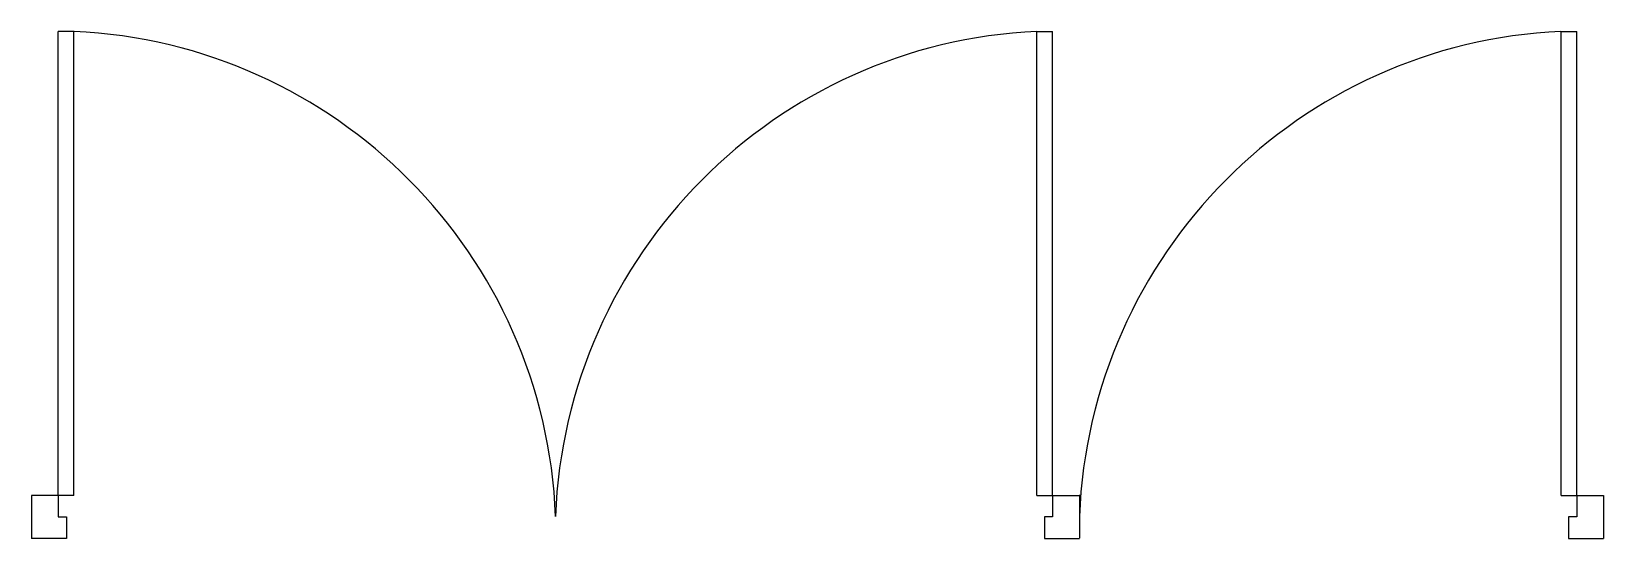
# Model space of a CAD drawing. Header units: inches. Extents: x 4.29 to 5.29, y 3.11 to 3.44.
import ezdxf

# ---------------------------------------------------------------- set-up
doc = ezdxf.new("R2010")
doc.units = ezdxf.units.IN
doc.header["$MEASUREMENT"] = 0

msp = doc.modelspace()

# ---------------------------------------------------------------- linework, layer by layer
for p, q in [((4.3113, 3.1412), (4.3113, 3.4363)), ((4.3213, 3.4363), (4.3113, 3.4363)), ((4.3213, 3.1412), (4.3213, 3.4363)), ((4.9338, 3.1412), (4.9338, 3.4363)), ((4.9338, 3.4363), (4.9438, 3.4363)), ((4.9438, 3.1412), (4.9438, 3.4363)), ((5.2672, 3.1412), (5.2672, 3.4363)), ((5.2672, 3.4363), (5.2772, 3.4363)), ((5.2772, 3.1412), (5.2772, 3.4363)), ((4.3113, 3.1412), (4.2942, 3.1412)), ((4.2942, 3.1412), (4.2942, 3.1139)), ((4.3213, 3.1412), (4.3113, 3.1412)), ((4.3113, 3.1412), (4.3113, 3.1276)), ((4.9338, 3.1412), (4.9438, 3.1412)), ((4.9438, 3.1412), (4.9609, 3.1412)), ((4.9438, 3.1412), (4.9438, 3.1276)), ((4.9609, 3.1416), (4.9609, 3.1142)), ((5.2672, 3.1412), (5.2772, 3.1412)), ((5.2772, 3.1412), (5.2942, 3.1412)), ((5.2772, 3.1412), (5.2772, 3.1276)), ((5.2942, 3.1412), (5.2942, 3.1139)), ((4.3113, 3.1276), (4.3165, 3.1276)), ((4.3165, 3.1276), (4.3165, 3.1139)), ((4.9387, 3.1276), (4.9387, 3.1139)), ((4.9438, 3.1276), (4.9387, 3.1276)), ((5.2772, 3.1276), (5.272, 3.1276)), ((5.272, 3.1276), (5.272, 3.1139)), ((4.3165, 3.1139), (4.2942, 3.1139)), ((4.9387, 3.1139), (4.9609, 3.1139)), ((5.272, 3.1139), (5.2942, 3.1139))]:
    msp.add_line(p, q)
for centre, start, end in [((4.3066, 3.1154), 2.237, 87.3664), ((4.9486, 3.1154), 92.6336, 177.763), ((5.2819, 3.1154), 92.6336, 177.763)]:
    msp.add_arc(centre, 0.3213, start, end)

doc.saveas('drawing.dxf')
